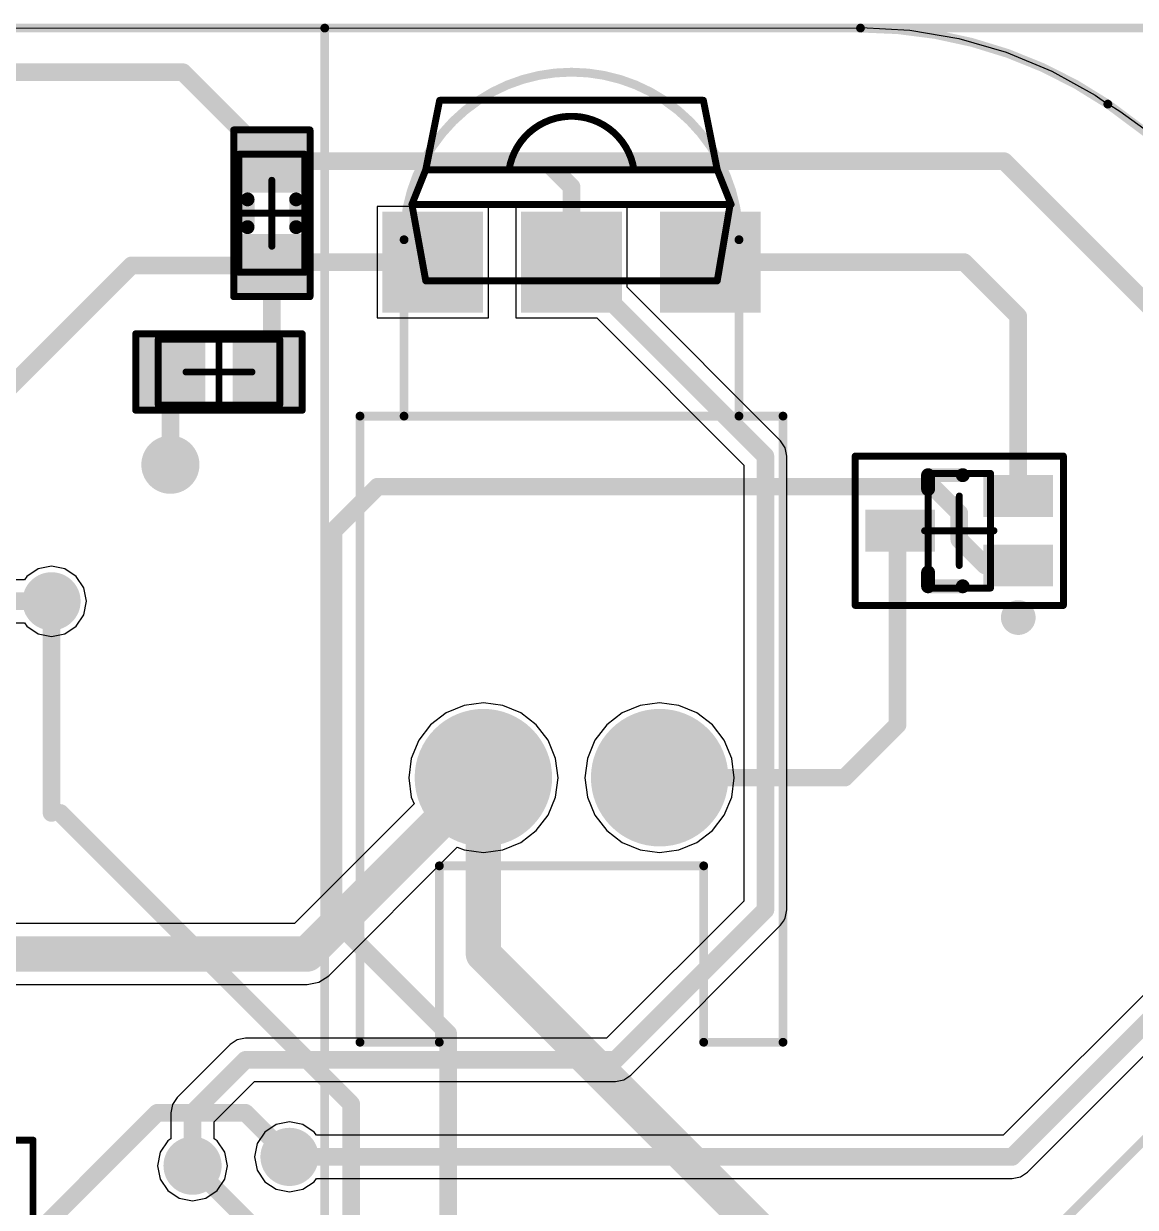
# Model space of a CAD drawing. Extents: x 6.31 to 9.67, y 3.49 to 7.65.
# Drawn here: x 8.329 to 8.96, y 6.978 to 7.65 of the extents above; entities that cross this region are included whole.
import ezdxf

# ---------------------------------------------------------------- set-up
doc = ezdxf.new("R2010")
doc.units = 0
for name, color, linetype in [('BOTTOMLAYER', 5, 'CONTINUOUS'), ('BOTTOMSOLDER', 6, 'CONTINUOUS'), ('MECHANICAL10', 56, 'CONTINUOUS'), ('MECHANICAL13', 56, 'CONTINUOUS'), ('MECHANICAL15', 56, 'CONTINUOUS'), ('MECHANICAL2', 216, 'CONTINUOUS'), ('MULTILAYER', 9, 'CONTINUOUS'), ('TOPLAYER', 1, 'CONTINUOUS'), ('TOPOVERLAY', 2, 'CONTINUOUS'), ('TOPPASTE', 8, 'CONTINUOUS'), ('TOPSOLDER', 216, 'CONTINUOUS')]:
    doc.layers.add(name, color=color, linetype=linetype)

msp = doc.modelspace()

# ---------------------------------------------------------------- linework, layer by layer
at = {"layer": 'BOTTOMLAYER'}
for p, q in [((7.1757875, 7.6474768), (8.8036695, 7.6470829)), ((8.8036695, 7.6470828), (8.8040628, 7.6474547)), ((8.8036695, 7.6470829), (8.8036695, 7.6470828)), ((8.8040628, 7.6474547), (8.8317047, 7.6459024)), ((8.8317047, 7.6459024), (8.8593874, 7.6411989)), ((8.8593874, 7.6411989), (8.8863694, 7.6334255)), ((8.8863694, 7.6334255), (8.9123113, 7.62268)), ((8.9123113, 7.62268), (8.9368871, 7.6090975)), ((8.9368871, 7.6090975), (8.9440354, 7.6040255)), ((8.9440354, 7.6040255), (8.9441676, 7.6042204)), ((8.9441676, 7.6042204), (8.9507168, 7.5999529)), ((8.9507168, 7.5999529), (9.0144808, 7.5540742)), ((8.5925951, 7.5460121), (8.5293825, 7.5460121)), ((8.5293825, 7.5460121), (8.5293825, 7.4827995)), ((8.5925951, 7.4827995), (8.5925951, 7.5460121)), ((8.6713353, 7.5460121), (8.6081227, 7.5460121)), ((8.6081227, 7.5460121), (8.6081227, 7.4827995)), ((8.6713353, 7.5001025), (8.6713353, 7.5460121)), ((8.7583805, 7.4130573), (8.6713353, 7.5001025)), ((8.5293825, 7.4827995), (8.5925951, 7.4827995)), ((8.6081227, 7.4827995), (8.6540323, 7.4827995)), ((8.6540323, 7.4827995), (8.7374939, 7.3993379)), ((8.7610328, 7.409088), (8.7583805, 7.4130573)), ((8.7619641, 7.4044058), (8.7610328, 7.409088)), ((8.7619641, 7.147083), (8.7619641, 7.4044058)), ((8.7374939, 7.3993379), (8.7374939, 7.152151)), ((8.344729, 7.341965), (8.3371205, 7.3404516)), ((8.3523375, 7.3404516), (8.344729, 7.341965)), ((8.3306703, 7.3361417), (8.3294518, 7.3343181)), ((8.3371205, 7.3404516), (8.3306703, 7.3361417)), ((8.3587877, 7.3361417), (8.3523375, 7.3404516)), ((8.3630976, 7.3296915), (8.3587877, 7.3361417)), ((8.3294518, 7.3343181), (8.2350061, 7.3343181)), ((8.364611, 7.322083), (8.3630976, 7.3296915)), ((8.3630976, 7.3144745), (8.364611, 7.322083)), ((8.2350061, 7.3098479), (8.3294518, 7.3098479)), ((8.3294518, 7.3098479), (8.3306703, 7.3080243)), ((8.3587877, 7.3080243), (8.3630976, 7.3144745)), ((8.3306703, 7.3080243), (8.3371205, 7.3037144)), ((8.3371205, 7.3037144), (8.344729, 7.302201)), ((8.344729, 7.302201), (8.3523375, 7.3037144)), ((8.3523375, 7.3037144), (8.3587877, 7.3080243)), ((8.5787648, 7.2630019), (8.5685478, 7.2587699)), ((8.589729, 7.2644454), (8.5787648, 7.2630019)), ((8.6006932, 7.2630019), (8.589729, 7.2644454)), ((8.6109102, 7.2587699), (8.6006932, 7.2630019)), ((8.6787648, 7.2630019), (8.6685478, 7.2587699)), ((8.689729, 7.2644454), (8.6787648, 7.2630019)), ((8.7006932, 7.2630019), (8.689729, 7.2644454)), ((8.7109102, 7.2587699), (8.7006932, 7.2630019)), ((8.5685478, 7.2587699), (8.5597743, 7.2520377)), ((8.6196837, 7.2520377), (8.6109102, 7.2587699)), ((8.6685478, 7.2587699), (8.6597743, 7.2520377)), ((8.7196837, 7.2520377), (8.7109102, 7.2587699)), ((8.5597743, 7.2520377), (8.5530421, 7.2432642)), ((8.6264159, 7.2432642), (8.6196837, 7.2520377)), ((8.6597743, 7.2520377), (8.6530421, 7.2432642)), ((8.7264159, 7.2432642), (8.7196837, 7.2520377)), ((8.5530421, 7.2432642), (8.5488101, 7.2330472)), ((8.6306479, 7.2330472), (8.6264159, 7.2432642)), ((8.6530421, 7.2432642), (8.6488101, 7.2330472)), ((8.7306479, 7.2330472), (8.7264159, 7.2432642)), ((8.5488101, 7.2330472), (8.5473666, 7.222083)), ((8.6320914, 7.222083), (8.6306479, 7.2330472)), ((8.6488101, 7.2330472), (8.6473666, 7.222083)), ((8.7320914, 7.222083), (8.7306479, 7.2330472)), ((8.5473666, 7.222083), (8.5488101, 7.2111188)), ((8.6306479, 7.2111188), (8.6320914, 7.222083)), ((8.6473666, 7.222083), (8.6488101, 7.2111188)), ((8.7306479, 7.2111188), (8.7320914, 7.222083)), ((8.5488101, 7.2111188), (8.550404, 7.2072706)), ((8.6264159, 7.2009018), (8.6306479, 7.2111188)), ((8.6488101, 7.2111188), (8.6530421, 7.2009018)), ((8.7264159, 7.2009018), (8.7306479, 7.2111188)), ((8.550404, 7.2072706), (8.4825494, 7.139416)), ((8.6196837, 7.1921283), (8.6264159, 7.2009018)), ((8.6530421, 7.2009018), (8.6597743, 7.1921283)), ((8.7196837, 7.1921283), (8.7264159, 7.2009018)), ((8.6109102, 7.1853961), (8.6196837, 7.1921283)), ((8.6597743, 7.1921283), (8.6685478, 7.1853961)), ((8.7109102, 7.1853961), (8.7196837, 7.1921283)), ((9.053649, 7.1883061), (8.8846611, 7.0193181)), ((8.5019853, 7.1098267), (8.5749166, 7.182758)), ((8.5749166, 7.182758), (8.5787648, 7.1811641)), ((8.5787648, 7.1811641), (8.589729, 7.1797206)), ((8.589729, 7.1797206), (8.6006932, 7.1811641)), ((8.6006932, 7.1811641), (8.6109102, 7.1853961)), ((8.6685478, 7.1853961), (8.6787648, 7.1811641)), ((8.6787648, 7.1811641), (8.689729, 7.1797206)), ((8.689729, 7.1797206), (8.7006932, 7.1811641)), ((8.7006932, 7.1811641), (8.7109102, 7.1853961)), ((8.8983805, 6.9984315), (9.0673685, 7.1674194)), ((8.7374939, 7.152151), (8.6596611, 7.0743181)), ((8.7583806, 7.1384315), (8.7599705, 7.1408109)), ((8.7599705, 7.1408109), (8.7610328, 7.1424008)), ((8.7610328, 7.1424008), (8.7619641, 7.147083)), ((8.4825494, 7.139416), (8.1419086, 7.139416)), ((8.6733805, 7.0534315), (8.7583806, 7.1384315)), ((8.4963621, 7.1060694), (8.5019853, 7.1098267)), ((8.5019853, 7.1098267), (8.5019854, 7.1098266)), ((8.5019854, 7.1098266), (8.5019853, 7.1098267)), ((8.2569086, 7.10475), (8.489729, 7.10475)), ((8.489729, 7.10475), (8.4963621, 7.1060694)), ((8.4500468, 7.0733868), (8.4460775, 7.0707345)), ((8.454729, 7.0743181), (8.4500468, 7.0733868)), ((8.6596611, 7.0743181), (8.454729, 7.0743181)), ((8.4460775, 7.0707345), (8.4160775, 7.0407345)), ((8.6694112, 7.0507792), (8.6733805, 7.0534315)), ((8.4369641, 7.0270151), (8.4597969, 7.0498479)), ((8.4597969, 7.0498479), (8.664729, 7.0498479)), ((8.664729, 7.0498479), (8.6694112, 7.0507792)), ((8.4160775, 7.0407345), (8.4134252, 7.0367652)), ((8.4134252, 7.0367652), (8.4124939, 7.032083)), ((8.4124939, 7.032083), (8.4124939, 7.0173602)), ((8.4369641, 7.0173602), (8.4369641, 7.0270151)), ((8.479729, 7.026965), (8.4721205, 7.0254516)), ((8.4873375, 7.0254516), (8.479729, 7.026965)), ((8.4656703, 7.0211417), (8.4613604, 7.0146915)), ((8.4721205, 7.0254516), (8.4656703, 7.0211417)), ((8.4937877, 7.0211417), (8.4873375, 7.0254516)), ((8.4950062, 7.0193181), (8.4937877, 7.0211417)), ((8.4106703, 7.0161417), (8.4063604, 7.0096915)), ((8.4124939, 7.0173602), (8.4106703, 7.0161417)), ((8.4387877, 7.0161417), (8.4369641, 7.0173602)), ((8.4430976, 7.0096915), (8.4387877, 7.0161417)), ((8.4613604, 7.0146915), (8.459847, 7.007083)), ((8.8846611, 7.0193181), (8.4950062, 7.0193181)), ((8.4063604, 7.0096915), (8.404847, 7.002083)), ((8.444611, 7.002083), (8.4430976, 7.0096915)), ((8.459847, 7.007083), (8.4613604, 6.9994745)), ((8.404847, 7.002083), (8.4063604, 6.9944745)), ((8.4430976, 6.9944745), (8.444611, 7.002083)), ((8.4063604, 6.9944745), (8.4106703, 6.9880243)), ((8.4387877, 6.9880243), (8.4430976, 6.9944745)), ((8.4613604, 6.9994745), (8.4656703, 6.9930243)), ((8.4656703, 6.9930243), (8.4721205, 6.9887144)), ((8.4873375, 6.9887144), (8.4937877, 6.9930243)), ((8.4937877, 6.9930243), (8.4950062, 6.9948479)), ((8.4950062, 6.9948479), (8.889729, 6.9948479)), ((8.889729, 6.9948479), (8.8944112, 6.9957792)), ((8.8944112, 6.9957792), (8.8983805, 6.9984315)), ((8.4106703, 6.9880243), (8.4171205, 6.9837144)), ((8.4323375, 6.9837144), (8.4387877, 6.9880243)), ((8.4721205, 6.9887144), (8.479729, 6.987201)), ((8.479729, 6.987201), (8.4873375, 6.9887144)), ((8.4171205, 6.9837144), (8.424729, 6.982201)), ((8.424729, 6.982201), (8.4323375, 6.9837144))]:
    msp.add_line(p, q, dxfattribs=at)
for points, const_width in [([(8.639729, 7.5144058), (8.749729, 7.4044058)], 0.01), ([(8.749729, 7.147083), (8.749729, 7.4044058)], 0.01), ([(8.2197289, 7.322083), (8.344729, 7.322083)], 0.01), ([(8.489729, 7.122083), (8.589729, 7.222083)], 0.02), ([(8.889729, 7.007083), (9.0623005, 7.1796545)], 0.01), ([(8.664729, 7.062083), (8.749729, 7.147083)], 0.01), ([(8.249729, 7.122083), (8.489729, 7.122083)], 0.02), ([(8.424729, 7.032083), (8.454729, 7.062083)], 0.01), ([(8.454729, 7.062083), (8.664729, 7.062083)], 0.01), ([(8.424729, 7.002083), (8.424729, 7.032083)], 0.01), ([(8.479729, 7.007083), (8.889729, 7.007083)], 0.01)]:
    msp.add_lwpolyline(points, dxfattribs=dict(at, const_width=const_width))
for points, const_width in [([(8.637229, 7.5144058, 1), (8.642229, 7.5144058, 1)], 0.005), ([(8.40592, 7.399524, 1), (8.41842, 7.399524, 1)], 0.0125), ([(8.747229, 7.4044058, 1), (8.752229, 7.4044058, 1)], 0.005), ([(8.747229, 7.4044058, 1), (8.752229, 7.4044058, 1)], 0.005), ([(8.338479, 7.322083, 1), (8.350979, 7.322083, 1)], 0.0125), ([(8.342229, 7.322083, 1), (8.347229, 7.322083, 1)], 0.005), ([(8.572229, 7.222083, 1), (8.607229, 7.222083, 1)], 0.035), ([(8.672229, 7.222083, 1), (8.707229, 7.222083, 1)], 0.035), ([(8.584729, 7.222083, 1), (8.594729, 7.222083, 1)], 0.01), ([(8.747229, 7.147083, 1), (8.752229, 7.147083, 1)], 0.005), ([(8.747229, 7.147083, 1), (8.752229, 7.147083, 1)], 0.005), ([(8.484729, 7.122083, 1), (8.494729, 7.122083, 1)], 0.01), ([(8.484729, 7.122083, 1), (8.494729, 7.122083, 1)], 0.01), ([(8.452229, 7.062083, 1), (8.457229, 7.062083, 1)], 0.005), ([(8.452229, 7.062083, 1), (8.457229, 7.062083, 1)], 0.005), ([(8.662229, 7.062083, 1), (8.667229, 7.062083, 1)], 0.005), ([(8.662229, 7.062083, 1), (8.667229, 7.062083, 1)], 0.005), ([(8.422229, 7.032083, 1), (8.427229, 7.032083, 1)], 0.005), ([(8.422229, 7.032083, 1), (8.427229, 7.032083, 1)], 0.005), ([(8.418479, 7.002083, 1), (8.430979, 7.002083, 1)], 0.0125), ([(8.473479, 7.007083, 1), (8.485979, 7.007083, 1)], 0.0125), ([(8.422229, 7.002083, 1), (8.427229, 7.002083, 1)], 0.005), ([(8.477229, 7.007083, 1), (8.482229, 7.007083, 1)], 0.005), ([(8.887229, 7.007083, 1), (8.892229, 7.007083, 1)], 0.005), ([(8.887229, 7.007083, 1), (8.892229, 7.007083, 1)], 0.005)]:
    msp.add_lwpolyline(points, format="xyb", close=True, dxfattribs=dict(at, const_width=const_width))
for points in [[(8.5855951, 7.5390121), (8.5363825, 7.5390121), (8.5855951, 7.4897995), (8.5363825, 7.4897995)], [(8.6643353, 7.5390121), (8.6151227, 7.5390121), (8.6643353, 7.4897995), (8.6151227, 7.4897995)], [(8.7430755, 7.5390121), (8.6938629, 7.5390121), (8.7430755, 7.4897995), (8.6938629, 7.4897995)]]:
    msp.add_solid(points, dxfattribs=at)
at = {"layer": 'BOTTOMSOLDER'}
for points, const_width in [([(8.40392, 7.399524, 1), (8.42042, 7.399524, 1)], 0.0165), ([(8.336479, 7.322083, 1), (8.352979, 7.322083, 1)], 0.0165), ([(8.570229, 7.222083, 1), (8.609229, 7.222083, 1)], 0.039), ([(8.670229, 7.222083, 1), (8.709229, 7.222083, 1)], 0.039), ([(8.471479, 7.007083, 1), (8.487979, 7.007083, 1)], 0.0165), ([(8.416479, 7.002083, 1), (8.432979, 7.002083, 1)], 0.0165)]:
    msp.add_lwpolyline(points, format="xyb", close=True, dxfattribs=dict(at, const_width=const_width))
for points in [[(8.5895951, 7.5430121), (8.5323825, 7.5430121), (8.5895951, 7.4857995), (8.5323825, 7.4857995)], [(8.6683353, 7.5430121), (8.6111227, 7.5430121), (8.6683353, 7.4857995), (8.6111227, 7.4857995)], [(8.7470755, 7.5430121), (8.6898629, 7.5430121), (8.7470755, 7.4857995), (8.6898629, 7.4857995)]]:
    msp.add_solid(points, dxfattribs=at)
at = {"layer": 'MECHANICAL10', "const_width": 0.005}
for points in [[(6.3114428, 7.6470829), (9.6680142, 7.6470829)], [(8.4997285, 3.4970829), (8.4997285, 7.6470829)]]:
    msp.add_lwpolyline(points, dxfattribs=at)
at = {"layer": 'MECHANICAL10', "const_width": 0.0025}
msp.add_lwpolyline([(8.4984785, 7.6470829, 1), (8.5009785, 7.6470829, 1)], format="xyb", close=True, dxfattribs=at)
at = {"layer": 'MECHANICAL13', "const_width": 0.003937}
for points in [[(8.4510283, 7.5755475), (8.4884299, 7.5755475)], [(8.4510283, 7.5086184), (8.4510283, 7.5755475)], [(8.4884299, 7.5086184), (8.4884299, 7.5755475)], [(8.4510283, 7.5086184), (8.4884299, 7.5086184)], [(8.4052802, 7.4333823), (8.4052802, 7.4707839)], [(8.4052802, 7.4707839), (8.4741779, 7.4707839)], [(8.4741779, 7.4333823), (8.4741779, 7.4707839)], [(8.4052802, 7.4333823), (8.4741779, 7.4333823)], [(8.8420125, 7.3296027), (8.8420125, 7.3945634)], [(8.8420125, 7.3945634), (8.8774456, 7.3945634)], [(8.8774456, 7.3296027), (8.8774456, 7.3945634)], [(8.8420125, 7.3296027), (8.8774456, 7.3296027)]]:
    msp.add_lwpolyline(points, dxfattribs=at)
at = {"layer": 'MECHANICAL13', "const_width": 0.0019685}
for points in [[(8.4500441, 7.5755475, 1), (8.4520125, 7.5755475, 1)], [(8.4500441, 7.5755475, 1), (8.4520125, 7.5755475, 1)], [(8.4874457, 7.5755475, 1), (8.4894141, 7.5755475, 1)], [(8.4874457, 7.5755475, 1), (8.4894141, 7.5755475, 1)], [(8.4500441, 7.5086184, 1), (8.4520125, 7.5086184, 1)], [(8.4500441, 7.5086184, 1), (8.4520125, 7.5086184, 1)], [(8.4874457, 7.5086184, 1), (8.4894141, 7.5086184, 1)], [(8.4874457, 7.5086184, 1), (8.4894141, 7.5086184, 1)], [(8.404296, 7.4707839, 1), (8.4062644, 7.4707839, 1)], [(8.404296, 7.4707839, 1), (8.4062644, 7.4707839, 1)], [(8.4731937, 7.4707839, 1), (8.4751621, 7.4707839, 1)], [(8.4731937, 7.4707839, 1), (8.4751621, 7.4707839, 1)], [(8.404296, 7.4333823, 1), (8.4062644, 7.4333823, 1)], [(8.404296, 7.4333823, 1), (8.4062644, 7.4333823, 1)], [(8.4731937, 7.4333823, 1), (8.4751621, 7.4333823, 1)], [(8.4731937, 7.4333823, 1), (8.4751621, 7.4333823, 1)], [(8.8410283, 7.3945634, 1), (8.8429967, 7.3945634, 1)], [(8.8410283, 7.3945634, 1), (8.8429967, 7.3945634, 1)], [(8.8764614, 7.3945634, 1), (8.8784298, 7.3945634, 1)], [(8.8764614, 7.3945634, 1), (8.8784298, 7.3945634, 1)], [(8.8410283, 7.3296027, 1), (8.8429967, 7.3296027, 1)], [(8.8410283, 7.3296027, 1), (8.8429967, 7.3296027, 1)], [(8.8764614, 7.3296027, 1), (8.8784298, 7.3296027, 1)], [(8.8764614, 7.3296027, 1), (8.8784298, 7.3296027, 1)]]:
    msp.add_lwpolyline(points, format="xyb", close=True, dxfattribs=at)
at = {"layer": 'MECHANICAL15', "const_width": 0.003937}
for points in [[(8.4480755, 7.589327), (8.4913826, 7.589327)], [(8.4480755, 7.4948388), (8.4480755, 7.589327)], [(8.4913826, 7.4948388), (8.4913826, 7.589327)], [(8.4697291, 7.5233822), (8.4697291, 7.5607837)], [(8.4510283, 7.5420829), (8.4884299, 7.5420829)], [(8.4480755, 7.4948388), (8.4913826, 7.4948388)], [(8.392485, 7.4304295), (8.392485, 7.4737366)], [(8.392485, 7.4737366), (8.4869731, 7.4737366)], [(8.4397291, 7.4333823), (8.4397291, 7.4707839)], [(8.4869731, 7.4304295), (8.4869731, 7.4737366)], [(8.4210283, 7.4520831), (8.4584298, 7.4520831)], [(8.392485, 7.4304295), (8.4869731, 7.4304295)], [(8.8006739, 7.3197602), (8.8006739, 7.4044059)], [(8.8006739, 7.4044059), (8.9187842, 7.4044059)], [(8.9187842, 7.3197602), (8.9187842, 7.4044059)], [(8.859729, 7.342398), (8.859729, 7.3817681)], [(8.840044, 7.362083), (8.8794141, 7.362083)], [(8.8006739, 7.3197602), (8.9187842, 7.3197602)], [(7.6452409, 7.0165712), (8.3342172, 7.0165712)], [(8.3342172, 6.3275949), (8.3342172, 7.0165712)]]:
    msp.add_lwpolyline(points, dxfattribs=at)
at = {"layer": 'MECHANICAL15', "const_width": 0.0019685}
for points in [[(8.4470913, 7.589327, 1), (8.4490597, 7.589327, 1)], [(8.4470913, 7.589327, 1), (8.4490597, 7.589327, 1)], [(8.4903984, 7.589327, 1), (8.4923668, 7.589327, 1)], [(8.4903984, 7.589327, 1), (8.4923668, 7.589327, 1)], [(8.4687449, 7.5607837, 1), (8.4707133, 7.5607837, 1)], [(8.4500441, 7.5420829, 1), (8.4520125, 7.5420829, 1)], [(8.4874457, 7.5420829, 1), (8.4894141, 7.5420829, 1)], [(8.4687449, 7.5233822, 1), (8.4707133, 7.5233822, 1)], [(8.4470913, 7.4948388, 1), (8.4490597, 7.4948388, 1)], [(8.4470913, 7.4948388, 1), (8.4490597, 7.4948388, 1)], [(8.4903984, 7.4948388, 1), (8.4923668, 7.4948388, 1)], [(8.4903984, 7.4948388, 1), (8.4923668, 7.4948388, 1)], [(8.3915008, 7.4737366, 1), (8.3934692, 7.4737366, 1)], [(8.3915008, 7.4737366, 1), (8.3934692, 7.4737366, 1)], [(8.4387449, 7.4707839, 1), (8.4407133, 7.4707839, 1)], [(8.4859889, 7.4737366, 1), (8.4879573, 7.4737366, 1)], [(8.4859889, 7.4737366, 1), (8.4879573, 7.4737366, 1)], [(8.4200441, 7.4520831, 1), (8.4220125, 7.4520831, 1)], [(8.4574456, 7.4520831, 1), (8.459414, 7.4520831, 1)], [(8.3915008, 7.4304295, 1), (8.3934692, 7.4304295, 1)], [(8.3915008, 7.4304295, 1), (8.3934692, 7.4304295, 1)], [(8.4387449, 7.4333823, 1), (8.4407133, 7.4333823, 1)], [(8.4859889, 7.4304295, 1), (8.4879573, 7.4304295, 1)], [(8.4859889, 7.4304295, 1), (8.4879573, 7.4304295, 1)], [(8.7996897, 7.4044059, 1), (8.8016581, 7.4044059, 1)], [(8.7996897, 7.4044059, 1), (8.8016581, 7.4044059, 1)], [(8.9178, 7.4044059, 1), (8.9197684, 7.4044059, 1)], [(8.9178, 7.4044059, 1), (8.9197684, 7.4044059, 1)], [(8.8587448, 7.3817681, 1), (8.8607132, 7.3817681, 1)], [(8.8390598, 7.362083, 1), (8.8410282, 7.362083, 1)], [(8.8784299, 7.362083, 1), (8.8803983, 7.362083, 1)], [(8.8587448, 7.342398, 1), (8.8607132, 7.342398, 1)], [(8.7996897, 7.3197602, 1), (8.8016581, 7.3197602, 1)], [(8.7996897, 7.3197602, 1), (8.8016581, 7.3197602, 1)], [(8.9178, 7.3197602, 1), (8.9197684, 7.3197602, 1)], [(8.9178, 7.3197602, 1), (8.9197684, 7.3197602, 1)], [(8.333233, 7.0165712, 1), (8.3352014, 7.0165712, 1)], [(8.333233, 7.0165712, 1), (8.3352014, 7.0165712, 1)]]:
    msp.add_lwpolyline(points, format="xyb", close=True, dxfattribs=at)
at = {"layer": 'MECHANICAL2', "const_width": 0.005}
msp.add_lwpolyline([(7.1757875, 7.6470829), (8.8036695, 7.6470829)], dxfattribs=at)
at = {"layer": 'MECHANICAL2', "const_width": 0.0025}
for points in [[(8.8024195, 7.6470829, 1), (8.8049195, 7.6470829, 1)], [(8.8024195, 7.6470829, 1), (8.8049195, 7.6470829, 1)], [(8.9427542, 7.6039795, 1), (8.9452542, 7.6039795, 1)], [(8.9427542, 7.6039795, 1), (8.9452542, 7.6039795, 1)]]:
    msp.add_lwpolyline(points, format="xyb", close=True, dxfattribs=at)
at = {"layer": 'MECHANICAL2', "const_width": 0.005}
for points in [[(8.8036695, 7.6470829, -0.1501131539654483), (8.9440042, 7.6039795)], [(8.9440042, 7.6039795, -0.2031041842308624), (9.6642703, 6.4901863)]]:
    msp.add_lwpolyline(points, format="xyb", dxfattribs=at)
at = {"layer": 'MULTILAYER'}
for points, const_width in [([(8.40592, 7.399524, 1), (8.41842, 7.399524, 1)], 0.0125), ([(8.338479, 7.322083, 1), (8.350979, 7.322083, 1)], 0.0125), ([(8.572229, 7.222083, 1), (8.607229, 7.222083, 1)], 0.035), ([(8.672229, 7.222083, 1), (8.707229, 7.222083, 1)], 0.035), ([(8.418479, 7.002083, 1), (8.430979, 7.002083, 1)], 0.0125), ([(8.473479, 7.007083, 1), (8.485979, 7.007083, 1)], 0.0125)]:
    msp.add_lwpolyline(points, format="xyb", close=True, dxfattribs=dict(at, const_width=const_width))
for points in [[(8.5855951, 7.5390121), (8.5363825, 7.5390121), (8.5855951, 7.4897995), (8.5363825, 7.4897995)], [(8.6643353, 7.5390121), (8.6151227, 7.5390121), (8.6643353, 7.4897995), (8.6151227, 7.4897995)], [(8.7430755, 7.5390121), (8.6938629, 7.5390121), (8.7430755, 7.4897995), (8.6938629, 7.4897995)]]:
    msp.add_solid(points, dxfattribs=at)
at = {"layer": 'TOPLAYER'}
for points, const_width in [([(7.404729, 7.622083), (8.4192566, 7.622083)], 0.01), ([(8.4192566, 7.622083), (8.4697291, 7.5716105)], 0.01), ([(8.4697291, 7.5716105), (8.6252015, 7.5716105)], 0.01), ([(8.6252015, 7.5716105), (8.8852015, 7.5716105)], 0.01), ([(8.6252015, 7.5716105), (8.639729, 7.557083)], 0.01), ([(8.8852015, 7.5716105), (9.1656082, 7.2912038)], 0.01), ([(8.639729, 7.5144058), (8.639729, 7.557083)], 0.01), ([(8.309729, 7.432083), (8.3902014, 7.5125554)], 0.01), ([(8.3902014, 7.5125554), (8.4697291, 7.5125554)], 0.01), ([(8.4697291, 7.5125554), (8.4715795, 7.5144058)], 0.01), ([(8.4697291, 7.4545241), (8.4697291, 7.5125554)], 0.01), ([(8.4715795, 7.5144058), (8.5609888, 7.5144058)], 0.01), ([(8.7184692, 7.5144058), (8.8624062, 7.5144058)], 0.01), ([(8.8624062, 7.5144058), (8.8931936, 7.4836184)], 0.01), ([(8.8931936, 7.3817681), (8.8931936, 7.4836184)], 0.01), ([(8.41217, 7.399524), (8.41217, 7.4520831)], 0.01), ([(8.4672881, 7.4520831), (8.4697291, 7.4545241)], 0.01), ([(8.504729, 7.362083), (8.529729, 7.387083)], 0.01), ([(8.529729, 7.387083), (8.844729, 7.387083)], 0.01), ([(8.844729, 7.387083), (8.859729, 7.372083)], 0.01), ([(8.859729, 7.357083), (8.859729, 7.372083)], 0.01), ([(8.504729, 7.142083), (8.504729, 7.362083)], 0.01), ([(8.8247291, 7.252083), (8.8247291, 7.3605476)], 0.01), ([(8.859729, 7.357083), (8.874414, 7.342398)], 0.01), ([(8.874414, 7.342398), (8.8931936, 7.342398)], 0.01), ([(8.344729, 7.202083), (8.344729, 7.322083)], 0.01), ([(8.794729, 7.222083), (8.824729, 7.252083)], 0.01), ([(8.589729, 7.122083), (8.589729, 7.222083)], 0.02), ([(8.689729, 7.222083), (8.794729, 7.222083)], 0.01), ([(8.349729, 7.202083), (8.514729, 7.037083)], 0.01), ([(8.504729, 7.142083), (8.569729, 7.077083)], 0.01), ([(8.589729, 7.122083), (9.189729, 6.522083)], 0.02), ([(8.569729, 6.437083), (8.569729, 7.077083)], 0.01), ([(8.514729, 6.732083), (8.514729, 7.037083)], 0.01), ([(8.339729, 6.967083), (8.404729, 7.032083)], 0.01), ([(8.404729, 7.032083), (8.454729, 7.032083)], 0.01), ([(8.454729, 7.032083), (8.479729, 7.007083)], 0.01), ([(8.424729, 7.002083), (8.479729, 6.947083)], 0.01)]:
    msp.add_lwpolyline(points, dxfattribs=dict(at, const_width=const_width))
for points, const_width in [([(8.4167566, 7.622083, 1), (8.4217566, 7.622083, 1)], 0.005), ([(8.4167566, 7.622083, 1), (8.4217566, 7.622083, 1)], 0.005), ([(8.4672291, 7.5716105, 1), (8.4722291, 7.5716105, 1)], 0.005), ([(8.4672291, 7.5716105, 1), (8.4722291, 7.5716105, 1)], 0.005), ([(8.6227015, 7.5716105, 1), (8.6277015, 7.5716105, 1)], 0.005), ([(8.6227015, 7.5716105, 1), (8.6277015, 7.5716105, 1)], 0.005), ([(8.6227015, 7.5716105, 1), (8.6277015, 7.5716105, 1)], 0.005), ([(8.8827015, 7.5716105, 1), (8.8877015, 7.5716105, 1)], 0.005), ([(8.8827015, 7.5716105, 1), (8.8877015, 7.5716105, 1)], 0.005), ([(8.637229, 7.557083, 1), (8.642229, 7.557083, 1)], 0.005), ([(8.637229, 7.557083, 1), (8.642229, 7.557083, 1)], 0.005), ([(8.3877014, 7.5125554, 1), (8.3927014, 7.5125554, 1)], 0.005), ([(8.3877014, 7.5125554, 1), (8.3927014, 7.5125554, 1)], 0.005), ([(8.4672291, 7.5125554, 1), (8.4722291, 7.5125554, 1)], 0.005), ([(8.4672291, 7.5125554, 1), (8.4722291, 7.5125554, 1)], 0.005), ([(8.4672291, 7.5125554, 1), (8.4722291, 7.5125554, 1)], 0.005), ([(8.4690795, 7.5144058, 1), (8.4740795, 7.5144058, 1)], 0.005), ([(8.4690795, 7.5144058, 1), (8.4740795, 7.5144058, 1)], 0.005), ([(8.5584888, 7.5144058, 1), (8.5634888, 7.5144058, 1)], 0.005), ([(8.637229, 7.5144058, 1), (8.642229, 7.5144058, 1)], 0.005), ([(8.7159692, 7.5144058, 1), (8.7209692, 7.5144058, 1)], 0.005), ([(8.8599062, 7.5144058, 1), (8.8649062, 7.5144058, 1)], 0.005), ([(8.8599062, 7.5144058, 1), (8.8649062, 7.5144058, 1)], 0.005), ([(8.8906936, 7.4836184, 1), (8.8956936, 7.4836184, 1)], 0.005), ([(8.8906936, 7.4836184, 1), (8.8956936, 7.4836184, 1)], 0.005), ([(8.40967, 7.4520831, 1), (8.41467, 7.4520831, 1)], 0.005), ([(8.4647881, 7.4520831, 1), (8.4697881, 7.4520831, 1)], 0.005), ([(8.4672291, 7.4545241, 1), (8.4722291, 7.4545241, 1)], 0.005), ([(8.4672291, 7.4545241, 1), (8.4722291, 7.4545241, 1)], 0.005), ([(8.40592, 7.399524, 1), (8.41842, 7.399524, 1)], 0.0125), ([(8.40967, 7.399524, 1), (8.41467, 7.399524, 1)], 0.005), ([(8.527229, 7.387083, 1), (8.532229, 7.387083, 1)], 0.005), ([(8.527229, 7.387083, 1), (8.532229, 7.387083, 1)], 0.005), ([(8.842229, 7.387083, 1), (8.847229, 7.387083, 1)], 0.005), ([(8.842229, 7.387083, 1), (8.847229, 7.387083, 1)], 0.005), ([(8.8906936, 7.3817681, 1), (8.8956936, 7.3817681, 1)], 0.005), ([(8.857229, 7.372083, 1), (8.862229, 7.372083, 1)], 0.005), ([(8.857229, 7.372083, 1), (8.862229, 7.372083, 1)], 0.005), ([(8.502229, 7.362083, 1), (8.507229, 7.362083, 1)], 0.005), ([(8.502229, 7.362083, 1), (8.507229, 7.362083, 1)], 0.005), ([(8.8222291, 7.3605476, 1), (8.8272291, 7.3605476, 1)], 0.005), ([(8.857229, 7.357083, 1), (8.862229, 7.357083, 1)], 0.005), ([(8.857229, 7.357083, 1), (8.862229, 7.357083, 1)], 0.005), ([(8.871914, 7.342398, 1), (8.876914, 7.342398, 1)], 0.005), ([(8.871914, 7.342398, 1), (8.876914, 7.342398, 1)], 0.005), ([(8.8906936, 7.342398, 1), (8.8956936, 7.342398, 1)], 0.005), ([(8.338479, 7.322083, 1), (8.350979, 7.322083, 1)], 0.0125), ([(8.342229, 7.322083, 1), (8.347229, 7.322083, 1)], 0.005), ([(8.572229, 7.222083, 1), (8.607229, 7.222083, 1)], 0.035), ([(8.672229, 7.222083, 1), (8.707229, 7.222083, 1)], 0.035), ([(8.822229, 7.252083, 1), (8.827229, 7.252083, 1)], 0.005), ([(8.8222291, 7.252083, 1), (8.8272291, 7.252083, 1)], 0.005), ([(8.584729, 7.222083, 1), (8.594729, 7.222083, 1)], 0.01), ([(8.687229, 7.222083, 1), (8.692229, 7.222083, 1)], 0.005), ([(8.792229, 7.222083, 1), (8.797229, 7.222083, 1)], 0.005), ([(8.792229, 7.222083, 1), (8.797229, 7.222083, 1)], 0.005), ([(8.342229, 7.202083, 1), (8.347229, 7.202083, 1)], 0.005), ([(8.347229, 7.202083, 1), (8.352229, 7.202083, 1)], 0.005), ([(8.502229, 7.142083, 1), (8.507229, 7.142083, 1)], 0.005), ([(8.502229, 7.142083, 1), (8.507229, 7.142083, 1)], 0.005), ([(8.584729, 7.122083, 1), (8.594729, 7.122083, 1)], 0.01), ([(8.584729, 7.122083, 1), (8.594729, 7.122083, 1)], 0.01), ([(8.567229, 7.077083, 1), (8.572229, 7.077083, 1)], 0.005), ([(8.567229, 7.077083, 1), (8.572229, 7.077083, 1)], 0.005), ([(8.512229, 7.037083, 1), (8.517229, 7.037083, 1)], 0.005), ([(8.512229, 7.037083, 1), (8.517229, 7.037083, 1)], 0.005), ([(8.402229, 7.032083, 1), (8.407229, 7.032083, 1)], 0.005), ([(8.402229, 7.032083, 1), (8.407229, 7.032083, 1)], 0.005), ([(8.452229, 7.032083, 1), (8.457229, 7.032083, 1)], 0.005), ([(8.452229, 7.032083, 1), (8.457229, 7.032083, 1)], 0.005), ([(8.418479, 7.002083, 1), (8.430979, 7.002083, 1)], 0.0125), ([(8.473479, 7.007083, 1), (8.485979, 7.007083, 1)], 0.0125), ([(8.422229, 7.002083, 1), (8.427229, 7.002083, 1)], 0.005), ([(8.477229, 7.007083, 1), (8.482229, 7.007083, 1)], 0.005)]:
    msp.add_lwpolyline(points, format="xyb", close=True, dxfattribs=dict(at, const_width=const_width))
for points in [[(8.4520126, 7.557831), (8.4874456, 7.557831), (8.4520126, 7.58539), (8.4874456, 7.58539)], [(8.5855951, 7.5390121), (8.5363825, 7.5390121), (8.5855951, 7.4897995), (8.5363825, 7.4897995)], [(8.6643353, 7.5390121), (8.6151227, 7.5390121), (8.6643353, 7.4897995), (8.6151227, 7.4897995)], [(8.7430755, 7.5390121), (8.6938629, 7.5390121), (8.7430755, 7.4897995), (8.6938629, 7.4897995)], [(8.4520126, 7.4987759), (8.4874456, 7.4987759), (8.4520126, 7.5263349), (8.4874456, 7.5263349)], [(8.427918, 7.4343666), (8.427918, 7.4697996), (8.396422, 7.4343666), (8.396422, 7.4697996)], [(8.4830361, 7.4343666), (8.4830361, 7.4697996), (8.4515401, 7.4343666), (8.4515401, 7.4697996)], [(8.8774456, 7.3896421), (8.8774456, 7.3738941), (8.9089416, 7.3896421), (8.9089416, 7.3738941)], [(8.8105165, 7.369957), (8.8105165, 7.354209), (8.8420125, 7.369957), (8.8420125, 7.354209)], [(8.8774456, 7.350272), (8.8774456, 7.334524), (8.9089416, 7.350272), (8.9089416, 7.334524)]]:
    msp.add_solid(points, dxfattribs=at)
at = {"layer": 'TOPOVERLAY'}
for points, const_width in [([(8.544729, 7.527083, -0.9999999999992556), (8.734729, 7.527083)], 0.005), ([(8.6042959, 7.566768, -0.855555963209994), (8.6751621, 7.566768)], 0.003937)]:
    msp.add_lwpolyline(points, format="xyb", dxfattribs=dict(at, const_width=const_width))
for points, const_width in [([(8.5570518, 7.566768), (8.5649259, 7.6061381)], 0.003937), ([(8.5649259, 7.6061381), (8.7145321, 7.6061381)], 0.003937), ([(8.7145321, 7.6061381), (8.7224062, 7.566768)], 0.003937), ([(8.5491778, 7.547083), (8.5570518, 7.566768)], 0.003937), ([(8.5570518, 7.566768), (8.7224062, 7.566768)], 0.003937), ([(8.7224062, 7.566768), (8.7302802, 7.547083)], 0.003937), ([(8.4559495, 7.5342089), (8.4559495, 7.549957)], 0.007874), ([(8.4835086, 7.5342089), (8.4835086, 7.549957)], 0.007874), ([(8.5491778, 7.547083), (8.7302802, 7.547083)], 0.003937), ([(8.5491778, 7.547083), (8.5570518, 7.5037759)], 0.003937), ([(8.7224062, 7.5037759), (8.729729, 7.547083)], 0.003937), ([(8.544729, 7.427083), (8.544729, 7.527083)], 0.005), ([(8.734729, 7.427083), (8.734729, 7.527083)], 0.005), ([(8.5570518, 7.5037759), (8.7224062, 7.5037759)], 0.003937), ([(8.519729, 7.427083), (8.759729, 7.427083)], 0.005), ([(8.519729, 7.072083), (8.519729, 7.427083)], 0.005), ([(8.759729, 7.072083), (8.759729, 7.427083)], 0.005), ([(8.8420125, 7.3935791), (8.8616975, 7.3935791)], 0.007874), ([(8.8420125, 7.3857051), (8.8420125, 7.3935791)], 0.007874), ([(8.8420125, 7.330587), (8.8420125, 7.338461)], 0.007874), ([(8.8420125, 7.330587), (8.8616975, 7.330587)], 0.007874), ([(8.564729, 7.172083), (8.714729, 7.172083)], 0.005), ([(8.564729, 7.072083), (8.564729, 7.172083)], 0.005), ([(8.714729, 7.072083), (8.714729, 7.172083)], 0.005), ([(8.8488102, 6.9008698), (9.0998331, 7.1518927)], 0.005), ([(8.519729, 7.072083), (8.564729, 7.072083)], 0.005), ([(8.714729, 7.072083), (8.759729, 7.072083)], 0.005)]:
    msp.add_lwpolyline(points, dxfattribs=dict(at, const_width=const_width))
for points, const_width in [([(8.5639417, 7.6061381, 1), (8.5659101, 7.6061381, 1)], 0.0019685), ([(8.5639417, 7.6061381, 1), (8.5659101, 7.6061381, 1)], 0.0019685), ([(8.7135479, 7.6061381, 1), (8.7155163, 7.6061381, 1)], 0.0019685), ([(8.7135479, 7.6061381, 1), (8.7155163, 7.6061381, 1)], 0.0019685), ([(8.5560676, 7.566768, 1), (8.558036, 7.566768, 1)], 0.0019685), ([(8.5560676, 7.566768, 1), (8.558036, 7.566768, 1)], 0.0019685), ([(8.5560676, 7.566768, 1), (8.558036, 7.566768, 1)], 0.0019685), ([(8.6033117, 7.566768, 1), (8.6052801, 7.566768, 1)], 0.0019685), ([(8.6741779, 7.566768, 1), (8.6761463, 7.566768, 1)], 0.0019685), ([(8.721422, 7.566768, 1), (8.7233904, 7.566768, 1)], 0.0019685), ([(8.721422, 7.566768, 1), (8.7233904, 7.566768, 1)], 0.0019685), ([(8.721422, 7.566768, 1), (8.7233904, 7.566768, 1)], 0.0019685), ([(8.453981, 7.549957, 1), (8.457918, 7.549957, 1)], 0.003937), ([(8.4815401, 7.549957, 1), (8.4854771, 7.549957, 1)], 0.003937), ([(8.5481936, 7.547083, 1), (8.550162, 7.547083, 1)], 0.0019685), ([(8.5481936, 7.547083, 1), (8.550162, 7.547083, 1)], 0.0019685), ([(8.5481936, 7.547083, 1), (8.550162, 7.547083, 1)], 0.0019685), ([(8.7287448, 7.547083, 1), (8.7307132, 7.547083, 1)], 0.0019685), ([(8.729296, 7.547083, 1), (8.7312644, 7.547083, 1)], 0.0019685), ([(8.729296, 7.547083, 1), (8.7312644, 7.547083, 1)], 0.0019685), ([(8.453981, 7.5342089, 1), (8.457918, 7.5342089, 1)], 0.003937), ([(8.4815401, 7.5342089, 1), (8.4854771, 7.5342089, 1)], 0.003937), ([(8.543479, 7.527083, 1), (8.545979, 7.527083, 1)], 0.0025), ([(8.543479, 7.527083, 1), (8.545979, 7.527083, 1)], 0.0025), ([(8.733479, 7.527083, 1), (8.735979, 7.527083, 1)], 0.0025), ([(8.733479, 7.527083, 1), (8.735979, 7.527083, 1)], 0.0025), ([(8.5560676, 7.5037759, 1), (8.558036, 7.5037759, 1)], 0.0019685), ([(8.5560676, 7.5037759, 1), (8.558036, 7.5037759, 1)], 0.0019685), ([(8.721422, 7.5037759, 1), (8.7233904, 7.5037759, 1)], 0.0019685), ([(8.721422, 7.5037759, 1), (8.7233904, 7.5037759, 1)], 0.0019685), ([(8.518479, 7.427083, 1), (8.520979, 7.427083, 1)], 0.0025), ([(8.518479, 7.427083, 1), (8.520979, 7.427083, 1)], 0.0025), ([(8.543479, 7.427083, 1), (8.545979, 7.427083, 1)], 0.0025), ([(8.733479, 7.427083, 1), (8.735979, 7.427083, 1)], 0.0025), ([(8.758479, 7.427083, 1), (8.760979, 7.427083, 1)], 0.0025), ([(8.758479, 7.427083, 1), (8.760979, 7.427083, 1)], 0.0025), ([(8.840044, 7.3935791, 1), (8.843981, 7.3935791, 1)], 0.003937), ([(8.840044, 7.3935791, 1), (8.843981, 7.3935791, 1)], 0.003937), ([(8.859729, 7.3935791, 1), (8.863666, 7.3935791, 1)], 0.003937), ([(8.840044, 7.3857051, 1), (8.843981, 7.3857051, 1)], 0.003937), ([(8.840044, 7.338461, 1), (8.843981, 7.338461, 1)], 0.003937), ([(8.840044, 7.330587, 1), (8.843981, 7.330587, 1)], 0.003937), ([(8.840044, 7.330587, 1), (8.843981, 7.330587, 1)], 0.003937), ([(8.859729, 7.330587, 1), (8.863666, 7.330587, 1)], 0.003937), ([(8.8981149, 7.3128704, 1), (8.8882723, 7.3128704, 1)], 0.0098425), ([(8.8858117, 7.3128704, 1), (8.8907329, 7.3128704, 1)], 0.0049212), ([(8.8956543, 7.3128704, 1), (8.9005755, 7.3128704, 1)], 0.0049212), ([(8.563479, 7.172083, 1), (8.565979, 7.172083, 1)], 0.0025), ([(8.563479, 7.172083, 1), (8.565979, 7.172083, 1)], 0.0025), ([(8.713479, 7.172083, 1), (8.715979, 7.172083, 1)], 0.0025), ([(8.713479, 7.172083, 1), (8.715979, 7.172083, 1)], 0.0025), ([(8.518479, 7.072083, 1), (8.520979, 7.072083, 1)], 0.0025), ([(8.518479, 7.072083, 1), (8.520979, 7.072083, 1)], 0.0025), ([(8.563479, 7.072083, 1), (8.565979, 7.072083, 1)], 0.0025), ([(8.563479, 7.072083, 1), (8.565979, 7.072083, 1)], 0.0025), ([(8.713479, 7.072083, 1), (8.715979, 7.072083, 1)], 0.0025), ([(8.713479, 7.072083, 1), (8.715979, 7.072083, 1)], 0.0025), ([(8.758479, 7.072083, 1), (8.760979, 7.072083, 1)], 0.0025), ([(8.758479, 7.072083, 1), (8.760979, 7.072083, 1)], 0.0025)]:
    msp.add_lwpolyline(points, format="xyb", close=True, dxfattribs=dict(at, const_width=const_width))
at = {"layer": 'TOPPASTE'}
for points in [[(8.4520126, 7.557831), (8.4874456, 7.557831), (8.4520126, 7.58539), (8.4874456, 7.58539)], [(8.4520126, 7.4987759), (8.4874456, 7.4987759), (8.4520126, 7.5263349), (8.4874456, 7.5263349)], [(8.427918, 7.4343666), (8.427918, 7.4697996), (8.396422, 7.4343666), (8.396422, 7.4697996)], [(8.4830361, 7.4343666), (8.4830361, 7.4697996), (8.4515401, 7.4343666), (8.4515401, 7.4697996)], [(8.8774456, 7.3896421), (8.8774456, 7.3738941), (8.9089416, 7.3896421), (8.9089416, 7.3738941)], [(8.8105165, 7.369957), (8.8105165, 7.354209), (8.8420125, 7.369957), (8.8420125, 7.354209)], [(8.8774456, 7.350272), (8.8774456, 7.334524), (8.9089416, 7.350272), (8.9089416, 7.334524)]]:
    msp.add_solid(points, dxfattribs=at)
at = {"layer": 'TOPSOLDER'}
for points, const_width in [([(8.40392, 7.399524, 1), (8.42042, 7.399524, 1)], 0.0165), ([(8.336479, 7.322083, 1), (8.352979, 7.322083, 1)], 0.0165), ([(8.570229, 7.222083, 1), (8.609229, 7.222083, 1)], 0.039), ([(8.670229, 7.222083, 1), (8.709229, 7.222083, 1)], 0.039), ([(8.471479, 7.007083, 1), (8.487979, 7.007083, 1)], 0.0165), ([(8.416479, 7.002083, 1), (8.432979, 7.002083, 1)], 0.0165)]:
    msp.add_lwpolyline(points, format="xyb", close=True, dxfattribs=dict(at, const_width=const_width))
for points in [[(8.4480126, 7.553831), (8.4914456, 7.553831), (8.4480126, 7.58939), (8.4914456, 7.58939)], [(8.5895951, 7.5430121), (8.5323825, 7.5430121), (8.5895951, 7.4857995), (8.5323825, 7.4857995)], [(8.6683353, 7.5430121), (8.6111227, 7.5430121), (8.6683353, 7.4857995), (8.6111227, 7.4857995)], [(8.7470755, 7.5430121), (8.6898629, 7.5430121), (8.7470755, 7.4857995), (8.6898629, 7.4857995)], [(8.4480126, 7.4947759), (8.4914456, 7.4947759), (8.4480126, 7.5303349), (8.4914456, 7.5303349)], [(8.431918, 7.4303666), (8.431918, 7.4737996), (8.392422, 7.4303666), (8.392422, 7.4737996)], [(8.4870361, 7.4303666), (8.4870361, 7.4737996), (8.4475401, 7.4303666), (8.4475401, 7.4737996)], [(8.8734456, 7.3936421), (8.8734456, 7.3698941), (8.9129416, 7.3936421), (8.9129416, 7.3698941)], [(8.8065165, 7.373957), (8.8065165, 7.350209), (8.8460125, 7.373957), (8.8460125, 7.350209)], [(8.8734456, 7.354272), (8.8734456, 7.330524), (8.9129416, 7.354272), (8.9129416, 7.330524)]]:
    msp.add_solid(points, dxfattribs=at)

doc.saveas('drawing.dxf')
